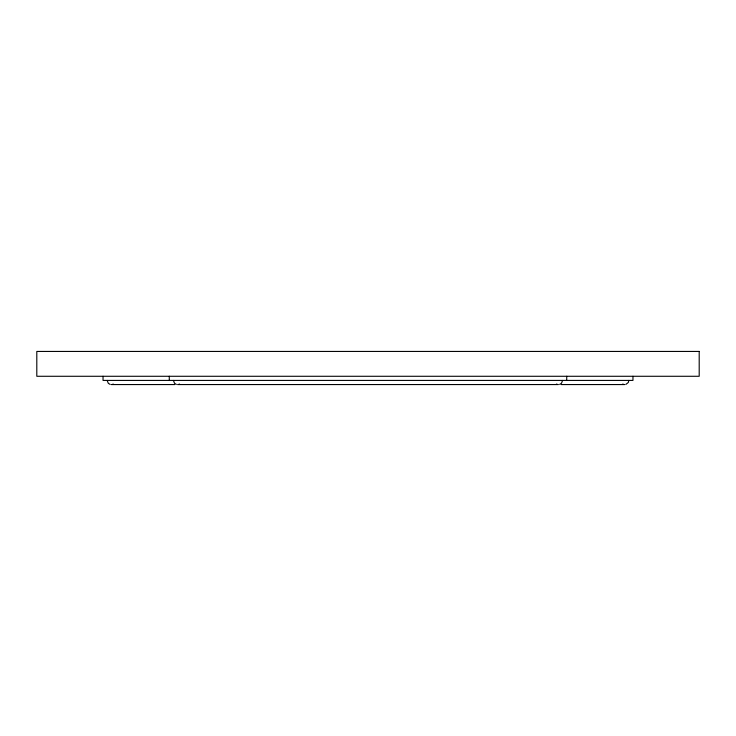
<?xml version="1.0" encoding="UTF-8"?>
<svg xmlns="http://www.w3.org/2000/svg" width="736" height="736" viewBox="0 0 736 736"><rect width="100%" height="100%" fill="white"/><g stroke="black" fill="none" stroke-linecap="round" stroke-linejoin="round"><path stroke-width="1.1" d="M562.608 380.42L561.439 383.336L559.608 384.422M628.848 380.42L628.323 382.481L625.848 384.422M112.277 384.45L113.27 384.045M178.517 384.45L179.51 384.045M111.32 384.56L174.745 384.56M177.56 384.56L558.44 384.56M561.255 384.56L624.68 384.56M622.73 384.045L623.723 384.45M556.49 384.045L557.483 384.45M176.392 384.422L174.561 383.336L173.392 380.42M110.152 384.422L108.321 383.336L107.152 380.42M632.96 376.28L632.96 380.42L103.04 380.42L103.04 376.28M566.72 376.28L566.72 380.42M169.28 376.28L169.28 380.42M699.2 351.44L36.8 351.44L36.8 376.28L699.2 376.28L699.2 351.44"/></g></svg>
